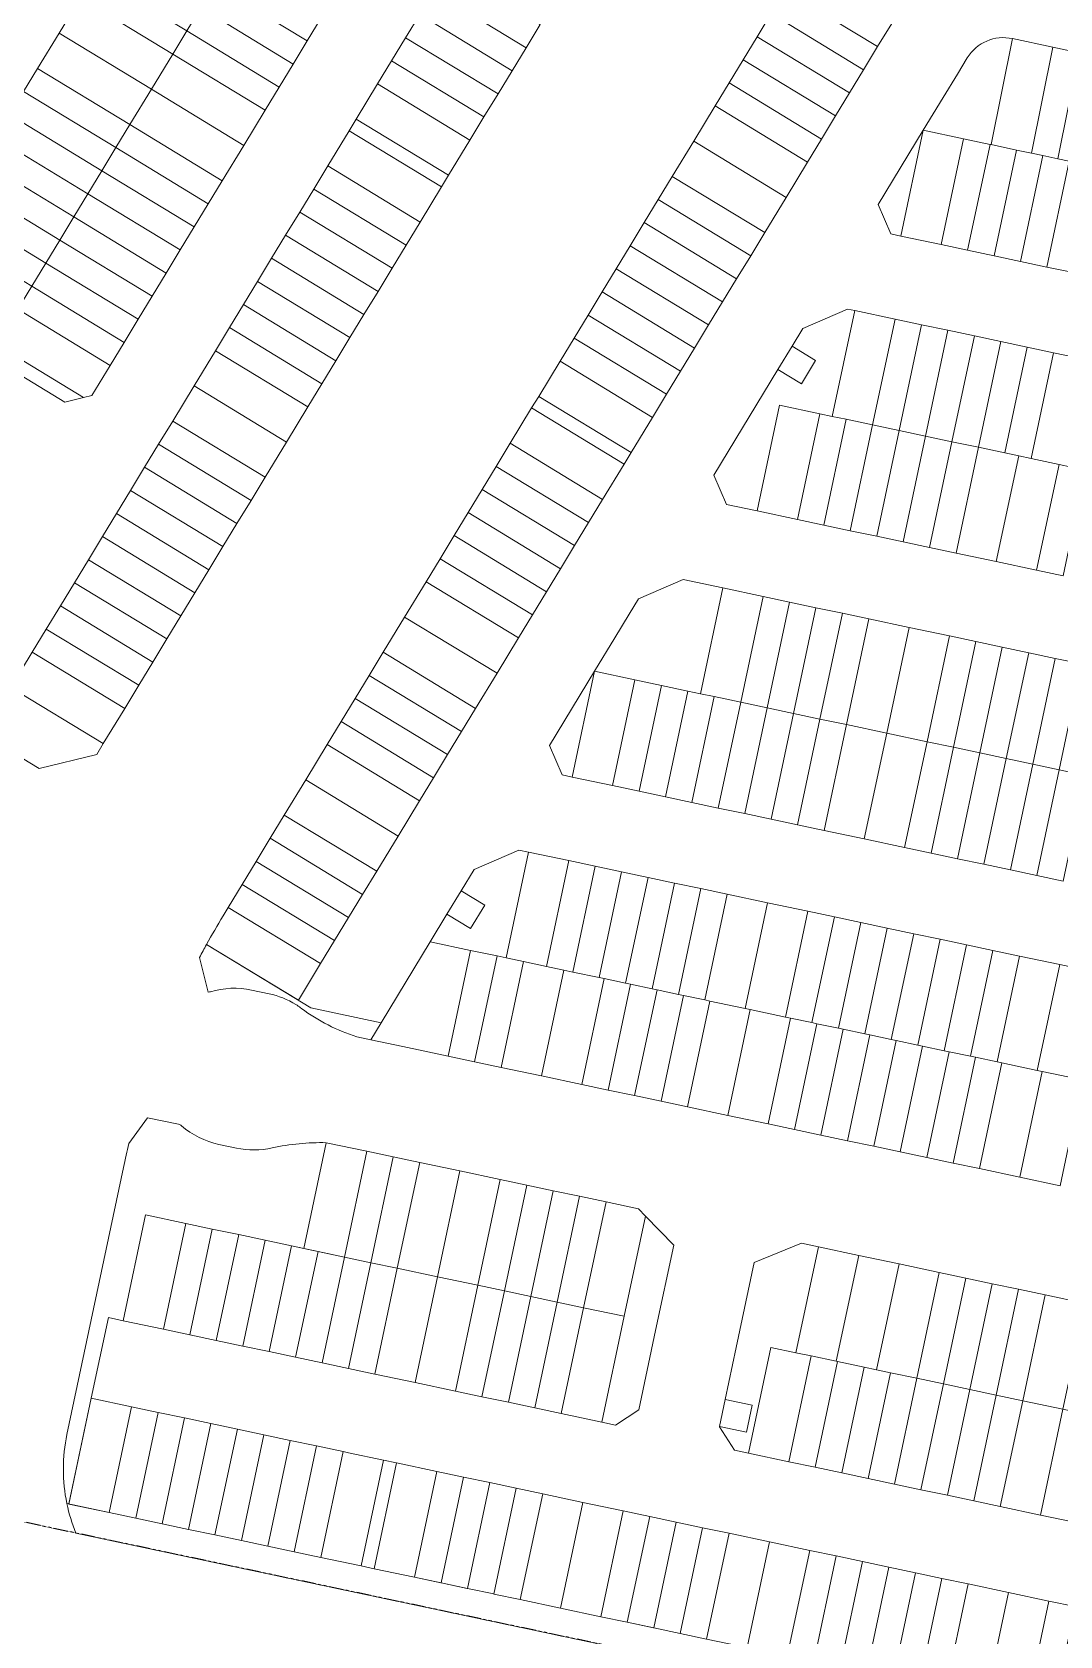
# Model space of a CAD drawing. Header units: centimetres. Extents: x -6122352 to 6876996, y -1694241 to 2592194.
# Drawn here: x -3500798 to -3272540, y -617275 to -261275 of the extents above; entities that cross this region are included whole.
import ezdxf

# ---------------------------------------------------------------- set-up
doc = ezdxf.new("R2010")
doc.units = ezdxf.units.CM
doc.header["$MEASUREMENT"] = 0
doc.linetypes.add('23585-XR-AR-DAMAC PLOT LIMITS$0$PHANTOM2', pattern=[1.25, 0.625, -0.125, 0.125, -0.125, 0.125, -0.125])
for name, color, linetype, lineweight, true_color in [('23585-XR-AR-DAMAC PLOT LIMITS$0$1-End units', 7, 'Continuous', 5, 0xf8991e), ('23585-XR-AR-DAMAC PLOT LIMITS$0$1-Open Space', 7, 'Continuous', 5, 0x90cf5a), ('23585-XR-AR-DAMAC PLOT LIMITS$0$1-Utility', 7, 'Continuous', 5, 0x8db1ff)]:
    doc.layers.add(name, color=color, linetype=linetype, lineweight=lineweight, true_color=true_color)
doc.layers.add('23585-XR-AR-DAMAC PLOT LIMITS$0$1-Mid units', color=41, linetype='Continuous', lineweight=5)
doc.layers.add('A-ANNO-TEXT', color=3, linetype='Continuous', lineweight=25)
doc.layers.add('23585-XR-AR-DAMAC PLOT LIMITS$0$D-Phase New', color=7, linetype='Continuous', true_color=0x000080)
doc.layers.add('23585-XR-AR-DAMAC PLOT LIMITS$0$PROJECT_LIMIT', color=1, linetype='Continuous')
doc.layers.add('@MI-REF LAYER', color=7, linetype='Continuous')

# ---------------------------------------------------------------- blocks, each defined once
blk = doc.blocks.new('23585-XR-AR-DAMAC PLOT LIMITS')
at = {"layer": '23585-XR-AR-DAMAC PLOT LIMITS$0$1-End units', "color": 251, "true_color": 0x636466}
for points in [[(497775.56, 2769981.06), (497772.8, 2769979.09), (497768.12, 2769975.74), (497753.96, 2769995.12), (497761.41, 2770000.44)], [(497763.04, 2769972.11), (497777, 2769952.59), (497769.55, 2769947.27), (497755.6, 2769966.79)], [(497832.96, 2769940.59), (497830.64, 2769938.93), (497825.51, 2769935.27), (497811.55, 2769954.79), (497819, 2769960.11)], [(497743.44, 2769943.06), (497746, 2769934.27), (497722.95, 2769927.57), (497720.4, 2769936.35)], [(497844.59, 2769919.41), (497837.15, 2769914.09), (497823.19, 2769933.61), (497825.51, 2769935.27), (497830.64, 2769938.93)], [(497722.95, 2769927.57), (497746, 2769934.27), (497748.55, 2769925.49), (497725.51, 2769918.78)], [(497796.22, 2769914.33), (497791.34, 2769910.84), (497788.78, 2769909.01), (497774.82, 2769928.54), (497782.27, 2769933.86)], [(497837.15, 2769914.09), (497829.71, 2769908.77), (497815.75, 2769928.29), (497820.63, 2769931.78), (497823.19, 2769933.61)], [(497786.46, 2769907.36), (497800.42, 2769887.83), (497792.98, 2769882.51), (497779.02, 2769902.03)], [(497842.29, 2769895.26), (497856.24, 2769875.74), (497848.8, 2769870.42), (497834.84, 2769889.94)], [(497691.76, 2769882.3), (497668.71, 2769875.6), (497666.16, 2769884.38), (497689.2, 2769891.09)], [(497834.84, 2769889.94), (497848.8, 2769870.42), (497841.35, 2769865.1), (497827.4, 2769884.62)], [(497695.15, 2769870.64), (497672.11, 2769863.93), (497669.55, 2769872.72), (497692.59, 2769879.42)], [(497761.96, 2769879.4), (497764.52, 2769870.61), (497741.48, 2769863.91), (497738.92, 2769872.69)], [(497856.24, 2769875.74), (497870.2, 2769856.21), (497862.75, 2769850.89), (497848.8, 2769870.42)], [(497821.83, 2769851.14), (497816.95, 2769847.65), (497814.39, 2769845.82), (497800.43, 2769865.34), (497807.87, 2769870.66)], [(497742.31, 2769861.03), (497765.36, 2769867.73), (497767.91, 2769858.95), (497744.87, 2769852.24)], [(497848.8, 2769870.42), (497862.75, 2769850.89), (497855.31, 2769845.57), (497841.35, 2769865.1)], [(497934.03, 2769849.84), (497927.49, 2769845.17), (497926.58, 2769844.52), (497912.63, 2769864.05), (497920.07, 2769869.37)], [(497926.58, 2769844.52), (497920.05, 2769839.85), (497919.14, 2769839.2), (497905.18, 2769858.73), (497912.63, 2769864.05)], [(497656.15, 2769853.24), (497633.11, 2769846.53), (497630.55, 2769855.32), (497653.6, 2769862.02)], [(497633.11, 2769846.53), (497610.07, 2769839.83), (497607.51, 2769848.61), (497630.55, 2769855.32)], [(497658.71, 2769844.45), (497635.67, 2769837.75), (497633.11, 2769846.53), (497656.15, 2769853.24)], [(497948.89, 2769830.97), (497941.45, 2769825.65), (497927.49, 2769845.17), (497934.03, 2769849.84), (497934.93, 2769850.49)], [(497635.67, 2769837.75), (497612.62, 2769831.04), (497610.07, 2769839.83), (497633.11, 2769846.53)], [(497941.45, 2769825.65), (497934, 2769820.33), (497920.05, 2769839.85), (497926.58, 2769844.52), (497927.49, 2769845.17)], [(497802.3, 2769837.18), (497816.26, 2769817.66), (497808.81, 2769812.33), (497794.85, 2769831.86)], [(497880.09, 2769811.29), (497873.55, 2769806.62), (497872.65, 2769805.97), (497858.69, 2769825.49), (497866.13, 2769830.81)], [(497711.12, 2769815.76), (497688.07, 2769809.06), (497685.52, 2769817.84), (497708.56, 2769824.55)], [(497777.97, 2769824.38), (497780.53, 2769815.59), (497757.48, 2769808.89), (497754.93, 2769817.67)], [(497872.65, 2769805.97), (497866.11, 2769801.29), (497865.2, 2769800.65), (497851.25, 2769820.17), (497858.69, 2769825.49)], [(497971.94, 2769817.45), (497985.89, 2769797.92), (497978.45, 2769792.6), (497964.49, 2769812.13)], [(497711.12, 2769815.76), (497713.67, 2769806.98), (497690.63, 2769800.27), (497688.07, 2769809.06)], [(497780.53, 2769815.59), (497783.08, 2769806.81), (497760.04, 2769800.1), (497757.48, 2769808.89)], [(497894.95, 2769792.41), (497887.51, 2769787.09), (497873.55, 2769806.62), (497880.09, 2769811.29), (497881, 2769811.94)], [(497887.51, 2769787.09), (497880.07, 2769781.77), (497866.11, 2769801.29), (497872.65, 2769805.97), (497873.55, 2769806.62)], [(497993.34, 2769803.24), (498007.29, 2769783.72), (497999.85, 2769778.4), (497985.89, 2769797.92)], [(497674.3, 2769790.87), (497673.38, 2769789.2), (497651.63, 2769782.87), (497649.07, 2769791.66), (497672.12, 2769798.36)], [(497835.92, 2769779.71), (497831.7, 2769776.7), (497828.47, 2769774.39), (497814.52, 2769793.92), (497821.96, 2769799.24)], [(497958.92, 2769778.64), (497954.04, 2769775.16), (497951.48, 2769773.32), (497937.52, 2769792.85), (497944.97, 2769798.17)], [(497985.89, 2769797.92), (497999.85, 2769778.4), (497992.4, 2769773.08), (497978.45, 2769792.6)], [(497951.48, 2769773.32), (497949.16, 2769771.67), (497944.28, 2769768.18), (497944.04, 2769768), (497930.08, 2769787.53), (497937.52, 2769792.85)], [(497860.54, 2769767.81), (497853.1, 2769762.49), (497839.14, 2769782.02), (497840.8, 2769783.2), (497845.68, 2769786.69), (497846.58, 2769787.34)], [(497944.04, 2769768), (497939.4, 2769764.69), (497936.59, 2769762.68), (497922.64, 2769782.21), (497930.08, 2769787.53)], [(497789.79, 2769783.76), (497792.34, 2769774.98), (497769.3, 2769768.27), (497766.74, 2769777.06)], [(497853.1, 2769762.49), (497845.65, 2769757.17), (497831.7, 2769776.7), (497835.92, 2769779.71), (497839.14, 2769782.02)], [(497769.3, 2769768.27), (497792.34, 2769774.98), (497794.9, 2769766.19), (497771.85, 2769759.49)], [(497835.89, 2769750.19), (497827.53, 2769744.22), (497821.59, 2769739.97), (497820.35, 2769744.21), (497814.48, 2769764.39), (497821.93, 2769769.72)], [(497953.35, 2769745.16), (497945.91, 2769739.84), (497931.95, 2769759.37), (497936.59, 2769762.68), (497939.4, 2769764.69)], [(498029.14, 2769747.34), (498029.12, 2769747.32), (498021.69, 2769742.02), (498007.73, 2769761.53), (498015.17, 2769766.86)], [(498021.69, 2769742.02), (498021.67, 2769742), (498014.25, 2769736.7), (498000.28, 2769756.21), (498007.73, 2769761.53)], [(497891.64, 2769758.51), (497904.86, 2769740), (497897.38, 2769734.65), (497883.42, 2769754.18), (497889.39, 2769758.44)], [(497733, 2769740.56), (497709.95, 2769733.85), (497707.39, 2769742.64), (497730.44, 2769749.34)], [(497863.9, 2769740.22), (497877.85, 2769720.7), (497870.41, 2769715.37), (497856.45, 2769734.9)], [(497904.86, 2769740), (497918.82, 2769720.48), (497911.34, 2769715.13), (497897.38, 2769734.65)], [(497856.45, 2769734.9), (497849.01, 2769729.58), (497862.97, 2769710.05), (497870.41, 2769715.37)], [(497984.96, 2769715.76), (497984.94, 2769715.75), (497977.52, 2769710.44), (497963.55, 2769729.96), (497971, 2769735.28)], [(497977.52, 2769710.44), (497977.5, 2769710.43), (497970.06, 2769705.11), (497956.11, 2769724.64), (497963.55, 2769729.96)], [(497845.72, 2769697.73), (497853.2, 2769703.08), (497839.25, 2769722.6), (497831.76, 2769717.25)], [(497877.85, 2769720.7), (497891.81, 2769701.17), (497884.37, 2769695.85), (497870.41, 2769715.37)], [(497870.41, 2769715.37), (497862.97, 2769710.05), (497876.92, 2769690.53), (497884.37, 2769695.85)], [(497950.54, 2769691.15), (497950.52, 2769691.14), (497943.09, 2769685.83), (497929.14, 2769705.36), (497936.58, 2769710.68)], [(497943.09, 2769685.83), (497943.08, 2769685.82), (497935.65, 2769680.51), (497921.7, 2769700.04), (497929.14, 2769705.36)], [(497916.13, 2769666.56), (497916.11, 2769666.54), (497908.68, 2769661.23), (497894.73, 2769680.76), (497902.17, 2769686.08)], [(497823.92, 2769682.14), (497816.47, 2769676.82), (497830.43, 2769657.3), (497837.87, 2769662.62)], [(497892.28, 2769679.01), (497885.84, 2769674.41), (497884.84, 2769673.69), (497898.8, 2769654.17), (497906.24, 2769659.49)], [(497845.79, 2769645.78), (497838.35, 2769640.46), (497852.3, 2769620.93), (497859.75, 2769626.26)]]:
    blk.add_lwpolyline(points, close=True, dxfattribs=at)
blk.add_lwpolyline([(497804.26, 2769734.03), (497781.36, 2769727.36, -0.010231), (497779.17, 2769734.34), (497778.56, 2769736.44), (497801.6, 2769743.15)], format="xyb", close=True, dxfattribs=at)
at = {"layer": '23585-XR-AR-DAMAC PLOT LIMITS$0$1-Mid units', "color": 251, "true_color": 0x636466}
for points in [[(497785.33, 2769988.04), (497782.57, 2769986.07), (497780.44, 2769984.55), (497766.29, 2770003.93), (497771.17, 2770007.42)], [(497780.44, 2769984.55), (497777.69, 2769982.58), (497775.56, 2769981.06), (497761.41, 2770000.44), (497766.29, 2770003.93)], [(497801.4, 2769970.03), (497796.52, 2769966.54), (497782.57, 2769986.07), (497785.33, 2769988.04), (497787.45, 2769989.56)], [(497796.52, 2769966.54), (497791.64, 2769963.05), (497777.69, 2769982.58), (497780.44, 2769984.55), (497782.57, 2769986.07)], [(497791.64, 2769963.05), (497786.76, 2769959.56), (497772.8, 2769979.09), (497775.56, 2769981.06), (497777.69, 2769982.58)], [(497710.34, 2769970.92), (497733.39, 2769977.62), (497735.06, 2769971.86), (497712.02, 2769965.16)], [(497786.76, 2769959.56), (497781.88, 2769956.08), (497767.92, 2769975.6), (497768.12, 2769975.74), (497772.8, 2769979.09)], [(497781.88, 2769956.08), (497777, 2769952.59), (497763.04, 2769972.11), (497767.92, 2769975.6)], [(497712.02, 2769965.16), (497735.06, 2769971.86), (497736.74, 2769966.1), (497713.69, 2769959.4)], [(497736.74, 2769966.1), (497738.41, 2769960.34), (497715.37, 2769953.64), (497713.69, 2769959.4)], [(497738.41, 2769960.34), (497740.09, 2769954.58), (497717.05, 2769947.88), (497715.37, 2769953.64)], [(497740.09, 2769954.58), (497741.77, 2769948.82), (497718.72, 2769942.11), (497717.05, 2769947.88)], [(497825.51, 2769935.27), (497823.19, 2769933.61), (497820.63, 2769931.78), (497806.67, 2769951.3), (497811.55, 2769954.79)], [(497806.67, 2769951.3), (497820.63, 2769931.78), (497815.75, 2769928.29), (497801.79, 2769947.81)], [(497741.77, 2769948.82), (497743.44, 2769943.06), (497720.4, 2769936.35), (497718.72, 2769942.11)], [(497801.79, 2769947.81), (497815.75, 2769928.29), (497810.87, 2769924.8), (497796.91, 2769944.33)], [(497796.91, 2769944.33), (497810.87, 2769924.8), (497805.99, 2769921.31), (497792.03, 2769940.84)], [(497849.48, 2769922.9), (497844.59, 2769919.41), (497830.64, 2769938.93), (497832.96, 2769940.59), (497835.52, 2769942.42)], [(497792.03, 2769940.84), (497805.99, 2769921.31), (497801.11, 2769917.82), (497787.15, 2769937.35)], [(497787.15, 2769937.35), (497801.11, 2769917.82), (497796.22, 2769914.33), (497782.27, 2769933.86)], [(497815.75, 2769928.29), (497829.71, 2769908.77), (497824.83, 2769905.28), (497810.87, 2769924.8)], [(497748.55, 2769925.49), (497750.23, 2769919.73), (497727.19, 2769913.02), (497725.51, 2769918.78)], [(497810.87, 2769924.8), (497824.83, 2769905.28), (497819.94, 2769901.79), (497805.99, 2769921.31)], [(497805.99, 2769921.31), (497819.94, 2769901.79), (497815.06, 2769898.3), (497801.11, 2769917.82)], [(497682.5, 2769914.13), (497659.45, 2769907.43), (497657.78, 2769913.19), (497680.82, 2769919.89)], [(497727.19, 2769913.02), (497750.23, 2769919.73), (497751.91, 2769913.96), (497728.86, 2769907.26)], [(497801.11, 2769917.82), (497815.06, 2769898.3), (497810.18, 2769894.81), (497796.22, 2769914.33)], [(497684.17, 2769908.37), (497661.13, 2769901.67), (497659.45, 2769907.43), (497682.5, 2769914.13)], [(497751.91, 2769913.96), (497753.58, 2769908.2), (497730.54, 2769901.5), (497728.86, 2769907.26)], [(497796.22, 2769914.33), (497810.18, 2769894.81), (497805.3, 2769891.32), (497791.34, 2769910.84)], [(497871.57, 2769916.2), (497885.53, 2769896.67), (497880.65, 2769893.18), (497866.69, 2769912.71)], [(497805.3, 2769891.32), (497800.42, 2769887.83), (497786.46, 2769907.36), (497788.78, 2769909.01), (497791.34, 2769910.84)], [(497866.69, 2769912.71), (497880.65, 2769893.18), (497875.77, 2769889.69), (497861.81, 2769909.22)], [(497685.85, 2769902.61), (497662.8, 2769895.91), (497661.13, 2769901.67), (497684.17, 2769908.37)], [(497753.58, 2769908.2), (497755.26, 2769902.44), (497732.21, 2769895.74), (497730.54, 2769901.5)], [(497861.81, 2769909.22), (497875.77, 2769889.69), (497870.88, 2769886.21), (497856.93, 2769905.73)], [(497856.93, 2769905.73), (497870.88, 2769886.21), (497866, 2769882.72), (497852.05, 2769902.24)], [(497687.52, 2769896.85), (497664.48, 2769890.15), (497662.8, 2769895.91), (497685.85, 2769902.61)], [(497755.26, 2769902.44), (497756.94, 2769896.68), (497733.89, 2769889.98), (497732.21, 2769895.74)], [(497852.05, 2769902.24), (497866, 2769882.72), (497861.12, 2769879.23), (497847.17, 2769898.75)], [(497689.2, 2769891.09), (497666.16, 2769884.38), (497664.48, 2769890.15), (497687.52, 2769896.85)], [(497756.94, 2769896.68), (497758.61, 2769890.92), (497735.57, 2769884.22), (497733.89, 2769889.98)], [(497847.17, 2769898.75), (497861.12, 2769879.23), (497856.24, 2769875.74), (497842.29, 2769895.26)], [(497885.53, 2769896.67), (497899.48, 2769877.15), (497894.6, 2769873.66), (497880.65, 2769893.18)], [(497880.65, 2769893.18), (497894.6, 2769873.66), (497889.72, 2769870.17), (497875.77, 2769889.69)], [(497758.61, 2769890.92), (497760.29, 2769885.16), (497737.24, 2769878.45), (497735.57, 2769884.22)], [(497875.77, 2769889.69), (497889.72, 2769870.17), (497884.84, 2769866.68), (497870.88, 2769886.21)], [(497648.57, 2769879.31), (497625.53, 2769872.6), (497623.85, 2769878.36), (497646.89, 2769885.07)], [(497760.29, 2769885.16), (497761.96, 2769879.4), (497738.92, 2769872.69), (497737.24, 2769878.45)], [(497870.88, 2769886.21), (497884.84, 2769866.68), (497879.96, 2769863.19), (497866, 2769882.72)], [(497827.4, 2769884.62), (497841.35, 2769865.1), (497836.47, 2769861.61), (497822.52, 2769881.13)], [(497866, 2769882.72), (497879.96, 2769863.19), (497875.08, 2769859.7), (497861.12, 2769879.23)], [(497650.25, 2769873.54), (497627.2, 2769866.84), (497625.53, 2769872.6), (497648.57, 2769879.31)], [(497822.52, 2769881.13), (497836.47, 2769861.61), (497831.59, 2769858.12), (497817.64, 2769877.64)], [(497861.12, 2769879.23), (497875.08, 2769859.7), (497870.2, 2769856.21), (497856.24, 2769875.74)], [(497817.64, 2769877.64), (497831.59, 2769858.12), (497826.71, 2769854.63), (497812.75, 2769874.15)], [(497651.92, 2769867.78), (497628.88, 2769861.08), (497627.2, 2769866.84), (497650.25, 2769873.54)], [(497696.83, 2769864.88), (497673.78, 2769858.17), (497672.11, 2769863.93), (497695.15, 2769870.64)], [(497812.75, 2769874.15), (497826.71, 2769854.63), (497821.83, 2769851.14), (497807.87, 2769870.66)], [(497653.6, 2769862.02), (497630.55, 2769855.32), (497628.88, 2769861.08), (497651.92, 2769867.78)], [(497698.5, 2769859.12), (497675.46, 2769852.41), (497673.78, 2769858.17), (497696.83, 2769864.88)], [(497841.35, 2769865.1), (497855.31, 2769845.57), (497850.43, 2769842.08), (497836.47, 2769861.61)], [(497630.55, 2769855.32), (497607.51, 2769848.61), (497605.83, 2769854.37), (497628.88, 2769861.08)], [(497836.47, 2769861.61), (497850.43, 2769842.08), (497845.55, 2769838.59), (497831.59, 2769858.12)], [(497700.18, 2769853.35), (497677.13, 2769846.65), (497675.46, 2769852.41), (497698.5, 2769859.12)], [(497744.87, 2769852.24), (497767.91, 2769858.95), (497769.59, 2769853.19), (497746.55, 2769846.48)], [(497831.59, 2769858.12), (497845.55, 2769838.59), (497840.67, 2769835.1), (497826.71, 2769854.63)], [(497919.14, 2769839.2), (497915.16, 2769836.36), (497914.26, 2769835.71), (497900.3, 2769855.24), (497905.18, 2769858.73)], [(497701.86, 2769847.59), (497678.81, 2769840.89), (497677.13, 2769846.65), (497700.18, 2769853.35)], [(497746.55, 2769846.48), (497769.59, 2769853.19), (497771.27, 2769847.42), (497748.22, 2769840.72)], [(497826.71, 2769854.63), (497840.67, 2769835.1), (497835.78, 2769831.61), (497821.83, 2769851.14)], [(497914.26, 2769835.71), (497910.28, 2769832.87), (497909.38, 2769832.22), (497895.42, 2769851.75), (497900.3, 2769855.24)], [(497821.83, 2769851.14), (497835.78, 2769831.61), (497830.9, 2769828.13), (497816.95, 2769847.65)], [(497909.38, 2769832.22), (497905.4, 2769829.38), (497904.5, 2769828.73), (497890.54, 2769848.26), (497895.42, 2769851.75)], [(497703.53, 2769841.83), (497680.49, 2769835.13), (497678.81, 2769840.89), (497701.86, 2769847.59)], [(497748.22, 2769840.72), (497771.27, 2769847.42), (497772.94, 2769841.66), (497749.9, 2769834.96)], [(497830.9, 2769828.13), (497826.02, 2769824.64), (497812.07, 2769844.16), (497814.39, 2769845.82), (497816.95, 2769847.65)], [(497904.5, 2769828.73), (497900.52, 2769825.89), (497899.62, 2769825.25), (497885.66, 2769844.77), (497890.54, 2769848.26)], [(497660.39, 2769838.69), (497637.34, 2769831.99), (497635.67, 2769837.75), (497658.71, 2769844.45)], [(497812.07, 2769844.16), (497826.02, 2769824.64), (497821.14, 2769821.15), (497807.19, 2769840.67)], [(497899.62, 2769825.25), (497895.64, 2769822.4), (497894.73, 2769821.76), (497880.78, 2769841.28), (497885.66, 2769844.77)], [(497662.06, 2769832.93), (497639.02, 2769826.22), (497637.34, 2769831.99), (497660.39, 2769838.69)], [(497705.21, 2769836.07), (497682.16, 2769829.37), (497680.49, 2769835.13), (497703.53, 2769841.83)], [(497749.9, 2769834.96), (497772.94, 2769841.66), (497774.62, 2769835.9), (497751.57, 2769829.2)], [(497807.19, 2769840.67), (497821.14, 2769821.15), (497816.26, 2769817.66), (497802.3, 2769837.18)], [(497894.73, 2769821.76), (497890.76, 2769818.91), (497889.85, 2769818.27), (497875.9, 2769837.79), (497880.78, 2769841.28)], [(497934, 2769820.33), (497929.12, 2769816.84), (497915.16, 2769836.36), (497919.14, 2769839.2), (497920.05, 2769839.85)], [(497637.34, 2769831.99), (497614.3, 2769825.28), (497612.62, 2769831.04), (497635.67, 2769837.75)], [(497706.88, 2769830.31), (497683.84, 2769823.6), (497682.16, 2769829.37), (497705.21, 2769836.07)], [(497751.57, 2769829.2), (497774.62, 2769835.9), (497776.29, 2769830.14), (497753.25, 2769823.43)], [(497889.85, 2769818.27), (497885.88, 2769815.43), (497884.97, 2769814.78), (497871.02, 2769834.3), (497875.9, 2769837.79)], [(497929.12, 2769816.84), (497924.24, 2769813.35), (497910.28, 2769832.87), (497914.26, 2769835.71), (497915.16, 2769836.36)], [(497639.02, 2769826.22), (497615.97, 2769819.52), (497614.3, 2769825.28), (497637.34, 2769831.99)], [(497663.74, 2769827.17), (497640.69, 2769820.46), (497639.02, 2769826.22), (497662.06, 2769832.93)], [(497884.97, 2769814.78), (497881, 2769811.94), (497880.09, 2769811.29), (497866.13, 2769830.81), (497871.02, 2769834.3)], [(497924.24, 2769813.35), (497919.36, 2769809.86), (497905.4, 2769829.38), (497909.38, 2769832.22), (497910.28, 2769832.87)], [(497708.56, 2769824.55), (497685.52, 2769817.84), (497683.84, 2769823.6), (497706.88, 2769830.31)], [(497753.25, 2769823.43), (497776.29, 2769830.14), (497777.97, 2769824.38), (497754.93, 2769817.67)], [(497919.36, 2769809.86), (497914.48, 2769806.37), (497900.52, 2769825.89), (497904.5, 2769828.73), (497905.4, 2769829.38)], [(497640.69, 2769820.46), (497617.65, 2769813.76), (497615.97, 2769819.52), (497639.02, 2769826.22)], [(497665.41, 2769821.41), (497642.37, 2769814.7), (497640.69, 2769820.46), (497663.74, 2769827.17)], [(497914.48, 2769806.37), (497909.6, 2769802.88), (497895.64, 2769822.4), (497899.62, 2769825.25), (497900.52, 2769825.89)], [(497667.09, 2769815.65), (497644.05, 2769808.94), (497642.37, 2769814.7), (497665.41, 2769821.41)], [(497909.6, 2769802.88), (497904.72, 2769799.39), (497890.76, 2769818.91), (497894.73, 2769821.76), (497895.64, 2769822.4)], [(497642.37, 2769814.7), (497619.33, 2769808), (497617.65, 2769813.76), (497640.69, 2769820.46)], [(497865.2, 2769800.65), (497861.23, 2769797.81), (497860.32, 2769797.16), (497846.37, 2769816.68), (497851.25, 2769820.17)], [(497904.72, 2769799.39), (497899.84, 2769795.9), (497885.88, 2769815.43), (497889.85, 2769818.27), (497890.76, 2769818.91)], [(497644.05, 2769808.94), (497621, 2769802.24), (497619.33, 2769808), (497642.37, 2769814.7)], [(497668.77, 2769809.88), (497645.72, 2769803.18), (497644.05, 2769808.94), (497667.09, 2769815.65)], [(497860.32, 2769797.16), (497856.35, 2769794.32), (497855.44, 2769793.67), (497841.48, 2769813.19), (497846.37, 2769816.68)], [(497885.88, 2769815.43), (497899.84, 2769795.9), (497894.95, 2769792.41), (497881, 2769811.94), (497884.97, 2769814.78)], [(497855.44, 2769793.67), (497851.47, 2769790.83), (497850.56, 2769790.18), (497836.6, 2769809.7), (497841.48, 2769813.19)], [(497964.49, 2769812.13), (497978.45, 2769792.6), (497973.57, 2769789.11), (497959.61, 2769808.64)], [(497645.72, 2769803.18), (497622.68, 2769796.48), (497621, 2769802.24), (497644.05, 2769808.94)], [(497670.44, 2769804.12), (497647.4, 2769797.42), (497645.72, 2769803.18), (497668.77, 2769809.88)], [(497715.35, 2769801.22), (497692.3, 2769794.51), (497690.63, 2769800.27), (497713.67, 2769806.98)], [(497760.04, 2769800.1), (497783.08, 2769806.81), (497784.76, 2769801.05), (497761.71, 2769794.34)], [(497850.56, 2769790.18), (497846.58, 2769787.34), (497845.68, 2769786.69), (497831.72, 2769806.22), (497836.6, 2769809.7)], [(497959.61, 2769808.64), (497973.57, 2769789.11), (497968.69, 2769785.62), (497954.73, 2769805.15)], [(497647.4, 2769797.42), (497624.35, 2769790.71), (497622.68, 2769796.48), (497645.72, 2769803.18)], [(497672.12, 2769798.36), (497649.07, 2769791.66), (497647.4, 2769797.42), (497670.44, 2769804.12)], [(497831.72, 2769806.22), (497845.68, 2769786.69), (497840.8, 2769783.2), (497826.84, 2769802.73)], [(497954.73, 2769805.15), (497968.69, 2769785.62), (497963.8, 2769782.13), (497949.85, 2769801.66)], [(497717.02, 2769795.45), (497693.97, 2769788.75), (497692.3, 2769794.51), (497715.35, 2769801.22)], [(497761.71, 2769794.34), (497784.76, 2769801.05), (497786.43, 2769795.29), (497763.39, 2769788.58)], [(497840.8, 2769783.2), (497839.14, 2769782.02), (497835.92, 2769779.71), (497821.96, 2769799.24), (497826.84, 2769802.73)], [(497866.11, 2769801.29), (497880.07, 2769781.77), (497875.19, 2769778.28), (497861.23, 2769797.81), (497865.2, 2769800.65)], [(497949.85, 2769801.66), (497963.8, 2769782.13), (497958.92, 2769778.64), (497944.97, 2769798.17)], [(497875.19, 2769778.28), (497870.3, 2769774.79), (497856.35, 2769794.32), (497860.32, 2769797.16), (497861.23, 2769797.81)], [(497718.7, 2769789.69), (497695.65, 2769782.99), (497693.97, 2769788.75), (497717.02, 2769795.45)], [(497763.39, 2769788.58), (497786.43, 2769795.29), (497788.11, 2769789.52), (497765.07, 2769782.82)], [(497870.3, 2769774.79), (497865.42, 2769771.3), (497851.47, 2769790.83), (497855.44, 2769793.67), (497856.35, 2769794.32)], [(497978.45, 2769792.6), (497992.4, 2769773.08), (497987.52, 2769769.59), (497973.57, 2769789.11)], [(497720.38, 2769783.93), (497697.33, 2769777.23), (497695.65, 2769782.99), (497718.7, 2769789.69)], [(497765.07, 2769782.82), (497788.11, 2769789.52), (497789.79, 2769783.76), (497766.74, 2769777.06)], [(497865.42, 2769771.3), (497860.54, 2769767.81), (497846.58, 2769787.34), (497850.56, 2769790.18), (497851.47, 2769790.83)], [(497973.57, 2769789.11), (497987.52, 2769769.59), (497982.64, 2769766.1), (497968.69, 2769785.62)], [(497968.69, 2769785.62), (497982.64, 2769766.1), (497977.76, 2769762.61), (497963.8, 2769782.13)], [(497722.05, 2769778.17), (497699, 2769771.46), (497697.33, 2769777.23), (497720.38, 2769783.93)], [(497963.8, 2769782.13), (497977.76, 2769762.61), (497972.88, 2769759.12), (497958.92, 2769778.64)], [(497723.73, 2769772.41), (497700.68, 2769765.7), (497699, 2769771.46), (497722.05, 2769778.17)], [(497958.92, 2769778.64), (497972.88, 2769759.12), (497968, 2769755.63), (497954.04, 2769775.16)], [(497831.7, 2769776.7), (497845.65, 2769757.17), (497840.77, 2769753.68), (497826.82, 2769773.21), (497828.47, 2769774.39)], [(497968, 2769755.63), (497963.12, 2769752.14), (497949.16, 2769771.67), (497951.48, 2769773.32), (497954.04, 2769775.16)], [(497725.4, 2769766.65), (497702.36, 2769759.94), (497700.68, 2769765.7), (497723.73, 2769772.41)], [(497826.82, 2769773.21), (497840.77, 2769753.68), (497835.89, 2769750.19), (497821.93, 2769769.72)], [(497963.12, 2769752.14), (497958.24, 2769748.65), (497944.28, 2769768.18), (497949.16, 2769771.67)], [(497958.24, 2769748.65), (497953.35, 2769745.16), (497939.4, 2769764.69), (497944.04, 2769768), (497944.28, 2769768.18)], [(498034.02, 2769750.83), (498034, 2769750.81), (498029.14, 2769747.34), (498015.17, 2769766.86), (498020.05, 2769770.34)], [(497727.08, 2769760.89), (497704.03, 2769754.18), (497702.36, 2769759.94), (497725.4, 2769766.65)], [(497771.85, 2769759.49), (497794.9, 2769766.19), (497796.57, 2769760.43), (497773.53, 2769753.73)], [(497727.08, 2769760.89), (497728.76, 2769755.11), (497705.71, 2769748.4), (497704.03, 2769754.18)], [(497773.53, 2769753.73), (497796.57, 2769760.43), (497798.25, 2769754.67), (497775.21, 2769747.96)], [(497728.76, 2769755.11), (497730.44, 2769749.34), (497707.39, 2769742.64), (497705.71, 2769748.4)], [(497775.21, 2769747.96), (497798.25, 2769754.67), (497799.93, 2769748.91), (497776.88, 2769742.2)], [(497883.42, 2769754.18), (497897.38, 2769734.65), (497892.5, 2769731.16), (497878.54, 2769750.69)], [(498014.25, 2769736.7), (498014.23, 2769736.68), (498009.37, 2769733.21), (497995.4, 2769752.72), (498000.28, 2769756.21)], [(497878.54, 2769750.69), (497892.5, 2769731.16), (497887.62, 2769727.67), (497873.66, 2769747.2)], [(498009.37, 2769733.21), (498009.35, 2769733.19), (498004.49, 2769729.72), (497990.52, 2769749.24), (497995.4, 2769752.72)], [(497776.88, 2769742.2), (497799.93, 2769748.91), (497801.6, 2769743.15), (497778.56, 2769736.44)], [(497887.62, 2769727.67), (497882.74, 2769724.19), (497868.78, 2769743.71), (497873.66, 2769747.2)], [(498004.49, 2769729.72), (498004.47, 2769729.7), (497999.6, 2769726.23), (497985.64, 2769745.75), (497990.52, 2769749.24)], [(497882.74, 2769724.19), (497877.85, 2769720.7), (497863.9, 2769740.22), (497868.78, 2769743.71)], [(497999.6, 2769726.23), (497999.59, 2769726.21), (497994.72, 2769722.74), (497980.76, 2769742.26), (497985.64, 2769745.75)], [(497994.72, 2769722.74), (497994.7, 2769722.73), (497989.84, 2769719.25), (497975.88, 2769738.77), (497980.76, 2769742.26)], [(497989.84, 2769719.25), (497989.82, 2769719.24), (497984.96, 2769715.76), (497971, 2769735.28), (497975.88, 2769738.77)], [(497897.38, 2769734.65), (497911.34, 2769715.13), (497906.45, 2769711.64), (497892.5, 2769731.16)], [(497849.01, 2769729.58), (497844.13, 2769726.09), (497858.09, 2769706.56), (497862.97, 2769710.05)], [(497892.5, 2769731.16), (497906.45, 2769711.64), (497901.57, 2769708.15), (497887.62, 2769727.67)], [(497858.09, 2769706.56), (497844.13, 2769726.09), (497839.25, 2769722.6), (497853.2, 2769703.08)], [(497901.57, 2769708.15), (497896.69, 2769704.66), (497882.74, 2769724.19), (497887.62, 2769727.67)], [(497896.69, 2769704.66), (497891.81, 2769701.17), (497877.85, 2769720.7), (497882.74, 2769724.19)], [(497965.18, 2769701.62), (497965.16, 2769701.61), (497960.3, 2769698.13), (497946.35, 2769717.66), (497951.23, 2769721.15)], [(497970.06, 2769705.11), (497970.04, 2769705.1), (497965.18, 2769701.62), (497951.23, 2769721.15), (497956.11, 2769724.64)], [(497960.3, 2769698.13), (497960.28, 2769698.12), (497955.42, 2769694.64), (497941.46, 2769714.17), (497946.35, 2769717.66)], [(497955.42, 2769694.64), (497955.4, 2769694.63), (497950.54, 2769691.15), (497936.58, 2769710.68), (497941.46, 2769714.17)], [(497862.97, 2769710.05), (497858.09, 2769706.56), (497872.04, 2769687.04), (497875.2, 2769689.3), (497876.92, 2769690.53)], [(497858.09, 2769706.56), (497853.2, 2769703.08), (497867.16, 2769683.55), (497872.04, 2769687.04)], [(497853.2, 2769703.08), (497848.32, 2769699.59), (497862.28, 2769680.06), (497867.16, 2769683.55)], [(497935.65, 2769680.51), (497935.63, 2769680.5), (497930.77, 2769677.02), (497916.81, 2769696.55), (497921.7, 2769700.04)], [(497848.32, 2769699.59), (497843.44, 2769696.1), (497857.4, 2769676.57), (497862.28, 2769680.06)], [(497930.77, 2769677.02), (497930.75, 2769677.01), (497925.89, 2769673.53), (497911.93, 2769693.06), (497916.81, 2769696.55)], [(497843.44, 2769696.1), (497838.56, 2769692.61), (497852.52, 2769673.08), (497857.4, 2769676.57)], [(497925.89, 2769673.53), (497925.87, 2769673.52), (497921.01, 2769670.05), (497907.05, 2769689.57), (497911.93, 2769693.06)], [(497833.68, 2769689.12), (497828.8, 2769685.63), (497842.76, 2769666.11), (497847.64, 2769669.59)], [(497838.56, 2769692.61), (497833.68, 2769689.12), (497847.64, 2769669.59), (497852.52, 2769673.08)], [(497921.01, 2769670.05), (497920.99, 2769670.03), (497916.13, 2769666.56), (497902.17, 2769686.08), (497907.05, 2769689.57)], [(497828.8, 2769685.63), (497823.92, 2769682.14), (497837.87, 2769662.62), (497842.76, 2769666.11)], [(497884.84, 2769673.69), (497879.96, 2769670.2), (497893.92, 2769650.68), (497898.8, 2769654.17)], [(497879.96, 2769670.2), (497875.08, 2769666.72), (497889.03, 2769647.19), (497893.92, 2769650.68)], [(497875.08, 2769666.72), (497870.2, 2769663.23), (497884.15, 2769643.7), (497889.03, 2769647.19)], [(497870.2, 2769663.23), (497865.32, 2769659.74), (497879.27, 2769640.21), (497884.15, 2769643.7)], [(497865.32, 2769659.74), (497860.43, 2769656.25), (497874.39, 2769636.72), (497879.27, 2769640.21)], [(497860.43, 2769656.25), (497855.55, 2769652.76), (497869.51, 2769633.23), (497874.39, 2769636.72)], [(497855.55, 2769652.76), (497850.67, 2769649.27), (497864.63, 2769629.74), (497869.51, 2769633.23)], [(497850.67, 2769649.27), (497845.79, 2769645.78), (497859.75, 2769626.26), (497864.63, 2769629.74)]]:
    blk.add_lwpolyline(points, close=True, dxfattribs=at)
at = {"layer": '23585-XR-AR-DAMAC PLOT LIMITS$0$1-Open Space', "color": 251, "true_color": 0x636466}
blk.add_lwpolyline([(497970.06, 2769705.11), (497965.18, 2769701.62), (497960.3, 2769698.13), (497955.42, 2769694.64), (497950.54, 2769691.15), (497943.09, 2769685.83), (497935.65, 2769680.51), (497930.77, 2769677.02), (497930.75, 2769677.01), (497925.89, 2769673.53), (497921.01, 2769670.05), (497916.13, 2769666.56), (497916.11, 2769666.54), (497908.68, 2769661.23), (497906.24, 2769659.49), (497898.8, 2769654.17), (497893.92, 2769650.68), (497889.03, 2769647.19), (497884.15, 2769643.7), (497879.27, 2769640.21), (497874.39, 2769636.72), (497869.51, 2769633.23), (497864.63, 2769629.74), (497859.75, 2769626.26), (497851.93, 2769620.66, 0.045849), (497858.12, 2769617.72), (498197.26, 2769860.14)], format="xyb", dxfattribs=at)
for points in [[(497768.12, 2769975.74), (497767.92, 2769975.6), (497763.04, 2769972.11), (497755.6, 2769966.79), (497753.23, 2769974.93), (497751.53, 2769980.78), (497750.34, 2769984.85, -0.321319), (497753.96, 2769995.12)], [(497798.82, 2769730.21, -0.086828), (497804.57, 2769732.97, -0.004663), (497804.9, 2769733.06, -0.016606), (497806.1, 2769733.33, 0.083518), (497819, 2769738.12), (497821.59, 2769739.97), (497820.35, 2769744.21), (497807.37, 2769734.93), (497803.12, 2769733.69), (497781.36, 2769727.36, 0.004599), (497782.43, 2769724.26), (497789.39, 2769720.5, 0.083885), (497789.68, 2769720.91, -0.125185), (497795.56, 2769727.88)], [(497843.44, 2769696.1), (497845.72, 2769697.73), (497831.76, 2769717.25, 0.055772), (497824.48, 2769707.61, -0.108299), (497819.17, 2769701.73), (497815.92, 2769699.41, -0.127017), (497807.28, 2769696.08, 0.12704), (497806.58, 2769695.81), (497800.88, 2769691.74), (497802.27, 2769684.83, 0.007642), (497805.38, 2769680.34), (497840.62, 2769631.05, 0.103438), (497851.92, 2769620.66), (497851.94, 2769620.68), (497852.3, 2769620.94), (497838.35, 2769640.46), (497827.71, 2769655.35), (497830.43, 2769657.3), (497816.47, 2769676.82), (497823.92, 2769682.14), (497828.8, 2769685.63), (497833.68, 2769689.12), (497838.56, 2769692.61)]]:
    blk.add_lwpolyline(points, format="xyb", close=True, dxfattribs=at)
for points in [[(497755.6, 2769966.79), (497769.55, 2769947.27), (497767.69, 2769945.94), (497760.99, 2769948.26)], [(497788.78, 2769909.01), (497786.46, 2769907.36), (497779.02, 2769902.03), (497792.98, 2769882.51), (497787.32, 2769878.47), (497780.62, 2769880.79), (497772.96, 2769907.11), (497778.82, 2769908.82), (497777.12, 2769914.67), (497771.26, 2769912.97), (497769.97, 2769917.38), (497773.51, 2769927.6), (497774.82, 2769928.54)], [(497692.59, 2769879.42), (497669.55, 2769872.72), (497668.71, 2769875.6), (497691.76, 2769882.3)], [(497764.52, 2769870.61), (497765.36, 2769867.73), (497742.31, 2769861.03), (497741.48, 2769863.91)], [(497814.39, 2769845.82), (497812.07, 2769844.16), (497807.19, 2769840.67), (497802.3, 2769837.18), (497794.85, 2769831.86), (497792.42, 2769840.22), (497790.72, 2769846.08), (497789.6, 2769849.91), (497793.14, 2769860.13), (497800.43, 2769865.34)], [(497794.85, 2769831.86), (497808.81, 2769812.33), (497806.95, 2769811), (497800.24, 2769813.33)], [(497814.52, 2769793.92), (497828.47, 2769774.39), (497826.82, 2769773.21), (497821.93, 2769769.72), (497814.48, 2769764.39), (497812.48, 2769771.26), (497818.36, 2769772.97), (497816.66, 2769778.82), (497810.78, 2769777.11), (497809.23, 2769782.45), (497812.77, 2769792.67)], [(497671.34, 2769785.48), (497633.61, 2769774.5), (497629.89, 2769776.55), (497651.63, 2769782.87), (497673.38, 2769789.2)], [(497936.59, 2769762.68), (497931.95, 2769759.37), (497945.91, 2769739.84), (497943.34, 2769738), (497937.27, 2769739.01), (497937.21, 2769739.1), (497942.17, 2769742.64), (497938.62, 2769747.61), (497933.66, 2769744.06), (497926.77, 2769753.7), (497915.55, 2769769.4), (497919.49, 2769779.96), (497922.64, 2769782.21)], [(497922.38, 2769728.37), (497921.37, 2769722.3), (497918.82, 2769720.48), (497904.86, 2769740), (497891.64, 2769758.51), (497900.66, 2769758.76), (497911.88, 2769743.05)], [(497733.79, 2769737.84), (497727.45, 2769726.32), (497695.76, 2769717.09), (497694.13, 2769722.71), (497711.7, 2769727.82), (497709.95, 2769733.85), (497733, 2769740.56)], [(497894.73, 2769680.76), (497892.28, 2769679.01), (497906.24, 2769659.49), (497908.68, 2769661.23)]]:
    blk.add_lwpolyline(points, close=True, dxfattribs=at)
at = {"layer": '23585-XR-AR-DAMAC PLOT LIMITS$0$1-Utility', "color": 251, "true_color": 0x636466}
for points in [[(497772.96, 2769907.11), (497771.26, 2769912.97), (497777.12, 2769914.67), (497778.82, 2769908.82)], [(497816.66, 2769778.82), (497818.36, 2769772.97), (497812.48, 2769771.26), (497810.78, 2769777.11)], [(497938.62, 2769747.61), (497942.17, 2769742.64), (497937.21, 2769739.1), (497933.66, 2769744.06)]]:
    blk.add_lwpolyline(points, close=True, dxfattribs=at)
at = {"layer": '23585-XR-AR-DAMAC PLOT LIMITS$0$D-Phase New', "color": 8, "const_width": 0.1}
blk.add_lwpolyline([(497688.92, 2770169.44), (497626.65, 2770080.85), (497583.53, 2770028.9), (497550.94, 2769991.99), (497492.14, 2769929.91), (497399.76, 2769847.18), (497360.2, 2769816.41), (497326.78, 2769790.41), (497321.18, 2769786.63), (497631.67, 2769450.47), (497637.67, 2769456.13), (497694.7, 2769500.9), (497719.8, 2769518.84), (498077.69, 2769774.67)], dxfattribs=at)
at = {"layer": '23585-XR-AR-DAMAC PLOT LIMITS$0$PROJECT_LIMIT', "linetype": '23585-XR-AR-DAMAC PLOT LIMITS$0$PHANTOM2', "ltscale": 5}
blk.add_lwpolyline([(498197.26, 2769860.14), (497694.7, 2769500.9), (497637.67, 2769456.13), (497584.9, 2769406.41), (497536.81, 2769352.14), (497510.83, 2769316.9), (497381.2, 2769282.03), (497333.11, 2769183.1)], dxfattribs=at)
blk = doc.blocks.new('A$Cf093b529')
at = {"layer": 'A-ANNO-TEXT'}
blk.add_blockref('23585-XR-AR-DAMAC PLOT LIMITS', (-495391.99, -2768603.44), dxfattribs=at)

msp = doc.modelspace()

# ---------------------------------------------------------------- block references
at = {"layer": '@MI-REF LAYER', "xscale": 999.9999999999999, "yscale": 999.9999999999999, "zscale": 999.9999999999999, "rotation": 312.4882903633292}
msp.add_blockref('A$Cf093b529', (-5904718.73535, 539022.72011), dxfattribs=at)

doc.saveas('drawing.dxf')
